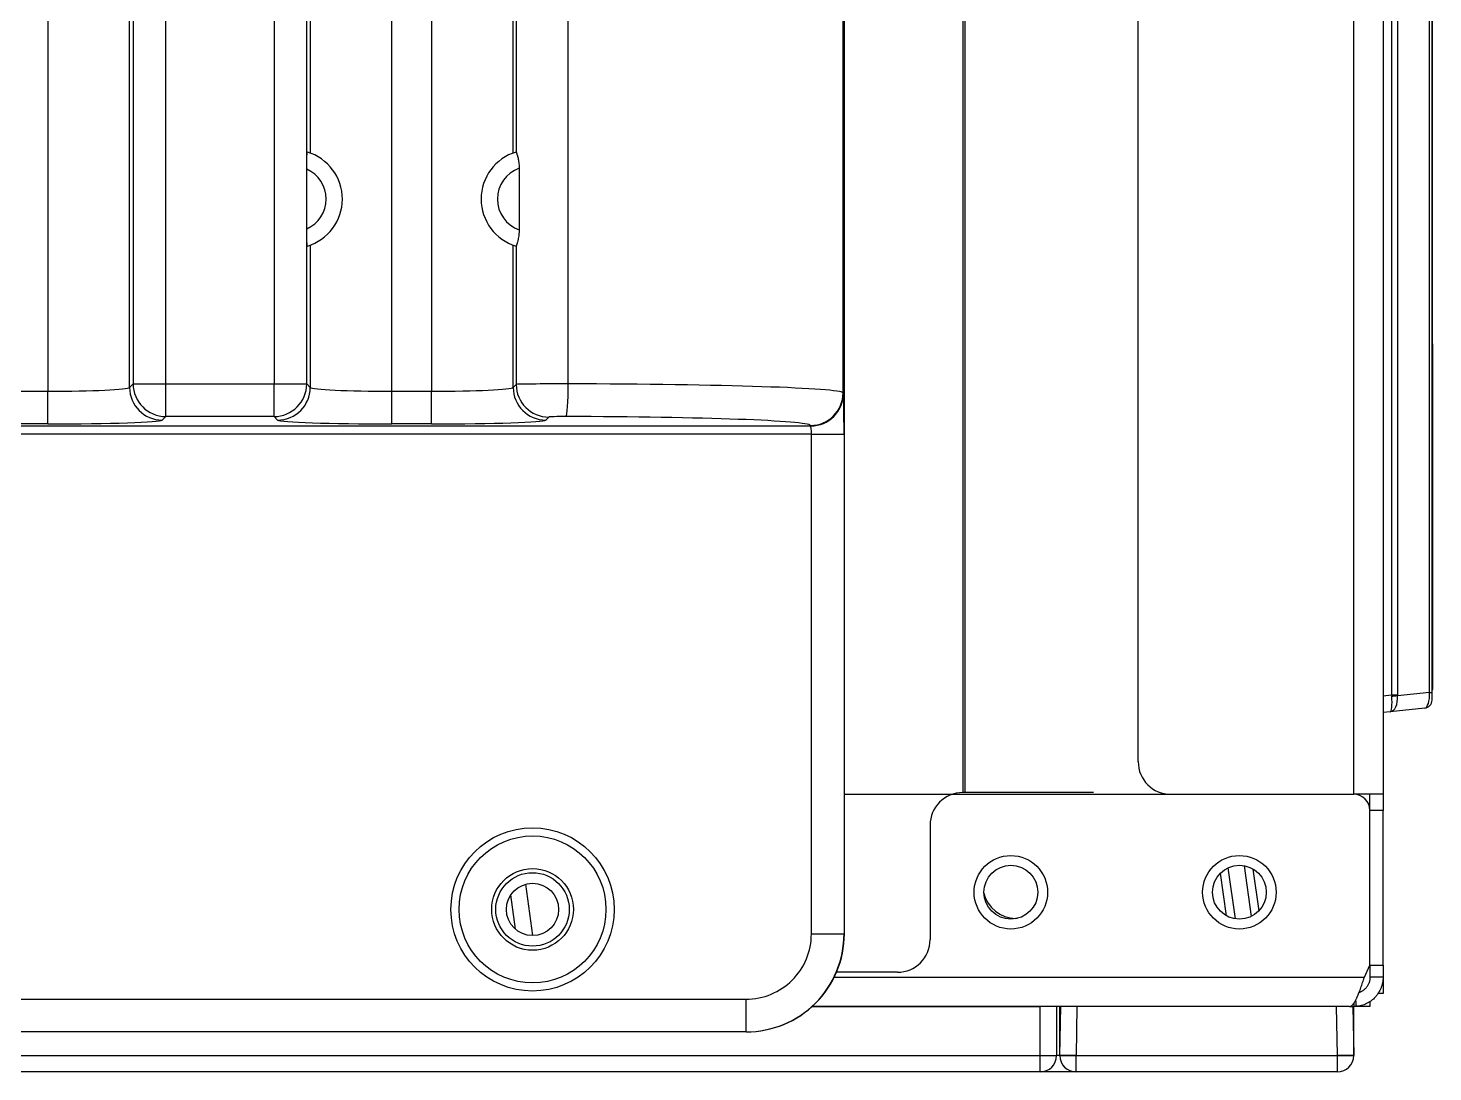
# Model space of a CAD drawing. Header units: millimetres. Extents: x -36 to 4467, y 2 to 3322.
# Drawn here: x 486.6 to 572.6, y 1399.9 to 1463.8 of the extents above; entities that cross this region are included whole.
import ezdxf

# ---------------------------------------------------------------- set-up
doc = ezdxf.new("R2010")
doc.units = ezdxf.units.MM

msp = doc.modelspace()

# ---------------------------------------------------------------- linework, layer by layer
for p, q in [((569.573, 1915.405), (569.573, 1416.905)), ((567.773, 1416.905), (567.773, 1914.581)), ((543.823, 1910.005), (543.823, 1417.005)), ((543.979, 1417.005), (543.979, 1910.005)), ((554.573, 1418.905), (554.573, 1901.405)), ((570.097, 1534.446), (570.097, 1422.971)), ((570.46, 1534.452), (570.46, 1422.973)), ((487.79, 1529.233), (487.79, 1441.583)), ((508.855, 1441.583), (508.855, 1529.233)), ((511.29, 1529.233), (511.29, 1441.583)), ((536.497, 1441.488), (536.497, 1529.28)), ((536.573, 1408.355), (536.573, 1529.356)), ((495.004, 1442.037), (495.004, 1529.006)), ((501.641, 1529.006), (501.641, 1442.037)), ((503.64, 1442.037), (503.64, 1529.006)), ((519.662, 1442.036), (519.662, 1529.007)), ((572.426, 1423.142), (572.426, 1519.977)), ((572.627, 1423.314), (572.573, 1520.001)), ((572.573, 1423.142), (572.573, 1519.977)), ((503.858, 1514.54), (503.858, 1456.171)), ((516.287, 1456.171), (516.287, 1514.54)), ((516.47, 1514.482), (516.47, 1456.229)), ((493.005, 1470.826), (493.005, 1442.037)), ((492.787, 1441.819), (492.787, 1469.408)), ((503.642, 1451.531), (503.642, 1455.18)), ((516.651, 1455.239), (516.651, 1451.471)), ((503.858, 1450.54), (503.858, 1441.819)), ((516.287, 1441.819), (516.287, 1450.54)), ((516.47, 1450.482), (516.47, 1442.002)), ((471.051, 1441.583), (487.79, 1441.583)), ((487.79, 1439.584), (487.79, 1441.583)), ((492.787, 1441.819), (493.005, 1442.037)), ((493.005, 1442.037), (495.004, 1442.037)), ((495.004, 1442.037), (501.641, 1442.037)), ((495.004, 1440.038), (495.004, 1442.037)), ((501.641, 1440.038), (501.641, 1442.037)), ((501.641, 1442.037), (503.64, 1442.037)), ((503.64, 1442.037), (503.858, 1441.819)), ((508.855, 1441.583), (511.29, 1441.583)), ((508.855, 1439.584), (508.855, 1441.583)), ((511.29, 1439.584), (511.29, 1441.583)), ((516.287, 1441.819), (516.47, 1442.002)), ((536.497, 1441.488), (536.512, 1441.458)), ((495.004, 1440.038), (494.786, 1439.82)), ((501.641, 1440.038), (495.004, 1440.038)), ((501.859, 1439.82), (501.641, 1440.038)), ((518.469, 1440.003), (518.286, 1439.82)), ((449.952, 1439.459), (534.513, 1439.459)), ((534.555, 1438.959), (449.994, 1438.959)), ((487.79, 1439.584), (471.051, 1439.584)), ((511.29, 1439.584), (508.855, 1439.584)), ((534.513, 1439.459), (534.498, 1439.489)), ((534.555, 1408.355), (534.555, 1438.959)), ((534.555, 1438.959), (536.554, 1438.959)), ((536.554, 1438.959), (536.554, 1408.355)), ((572.569, 1423.371), (572.627, 1423.314)), ((570.097, 1422.973), (569.573, 1422.918)), ((572.426, 1423.142), (570.461, 1422.935)), ((572.426, 1423.142), (572.573, 1423.142)), ((572.573, 1423.314), (572.627, 1423.314)), ((572.573, 1422.676), (572.573, 1423.142)), ((570.007, 1421.956), (569.573, 1421.91)), ((572.125, 1422.179), (570.007, 1421.956)), ((536.572, 1416.905), (567.771, 1416.905)), ((543.979, 1417.005), (543.823, 1417.005)), ((551.838, 1417.005), (543.979, 1417.005)), ((556.573, 1416.905), (567.773, 1416.905)), ((569.573, 1416.905), (567.773, 1416.905)), ((568.773, 1415.905), (568.773, 1416.905)), ((569.573, 1416.905), (569.573, 1415.905)), ((568.771, 1406.433), (568.771, 1415.905)), ((568.773, 1406.433), (568.773, 1415.905)), ((569.573, 1415.905), (568.773, 1415.905)), ((569.573, 1406.433), (569.573, 1415.905)), ((541.823, 1415.005), (541.823, 1408.005)), ((560.533, 1409.273), (560.092, 1412.408)), ((561.06, 1412.53), (561.497, 1409.423)), ((561.977, 1409.777), (561.619, 1412.322)), ((517.035, 1411.394), (517.476, 1408.256)), ((559.977, 1409.46), (559.61, 1412.076)), ((516.437, 1408.636), (516.141, 1410.742)), ((547.176, 1409.305), (547.073, 1409.305)), ((534.555, 1408.355), (536.554, 1408.355)), ((536.554, 1408.355), (536.573, 1408.355)), ((568.431, 1405.705), (568.771, 1406.433)), ((568.773, 1406.705), (568.771, 1406.705)), ((568.773, 1406.433), (569.573, 1406.433)), ((568.773, 1406.433), (568.773, 1405.705)), ((569.573, 1406.433), (569.573, 1405.705)), ((535.949, 1405.705), (568.431, 1405.705)), ((539.823, 1406.005), (536.092, 1406.005)), ((569.573, 1405.686), (569.573, 1404.705)), ((569.573, 1404.705), (569.24, 1404.705)), ((451.528, 1404.355), (530.554, 1404.355)), ((530.554, 1402.355), (530.554, 1404.355)), ((567.523, 1403.905), (534.59, 1403.905)), ((534.596, 1403.905), (548.573, 1403.905)), ((548.573, 1400.905), (548.573, 1403.905)), ((549.573, 1403.905), (549.573, 1400.905)), ((549.773, 1400.905), (549.825, 1403.905)), ((549.773, 1400.905), (549.773, 1403.905)), ((550.825, 1403.905), (550.772, 1400.905)), ((566.773, 1400.905), (566.72, 1403.905)), ((567.523, 1403.905), (567.546, 1403.912)), ((567.523, 1403.905), (567.773, 1403.905)), ((567.72, 1403.905), (567.773, 1400.905)), ((567.773, 1404.102), (567.773, 1403.905)), ((568.773, 1403.905), (567.773, 1403.905)), ((567.773, 1400.905), (567.773, 1403.905)), ((568.773, 1404.235), (568.773, 1403.905)), ((530.554, 1402.355), (456.192, 1402.355)), ((530.572, 1402.355), (530.554, 1402.355)), ((353.168, 1400.905), (548.573, 1400.905)), ((548.573, 1399.905), (548.573, 1400.905)), ((548.573, 1400.905), (549.573, 1400.905)), ((549.773, 1400.905), (549.573, 1400.905)), ((549.773, 1400.905), (550.772, 1400.905)), ((550.772, 1400.905), (550.773, 1400.905)), ((550.773, 1399.905), (550.773, 1400.905)), ((550.773, 1400.905), (566.773, 1400.905)), ((566.773, 1400.905), (567.773, 1400.905)), ((566.773, 1400.905), (566.773, 1400.905)), ((566.773, 1399.905), (566.773, 1400.905)), ((548.573, 1399.905), (353.168, 1399.905)), ((550.773, 1399.905), (548.573, 1399.905)), ((566.773, 1399.905), (550.773, 1399.905))]:
    msp.add_line(p, q)
for centre, radius in [((517.473, 1409.855), 5), ((517.473, 1409.855), 4.5), ((546.773, 1410.905), 2.25), ((560.773, 1410.905), 2.25), ((517.473, 1409.855), 2.5), ((546.773, 1410.905), 1.65), ((560.773, 1410.905), 1.65), ((517.473, 1409.855), 2.25), ((517.473, 1409.855), 1.6)]:
    msp.add_circle(centre, radius)
for centre, radius, start, end in [((502.823, 1453.355), 3, 286.5541, 73.4459), ((517.323, 1453.355), 3, 106.5541, 253.4459), ((502.823, 1453.355), 2, 294.19986, 65.80014), ((517.323, 1453.355), 2, 109.60877, 250.39123), ((572.073, 1422.676), 0.5, 276, 0), ((556.573, 1418.905), 2, 180, 270), ((543.823, 1415.005), 2, 90, 180), ((567.771, 1415.905), 1, 0, 90), ((547.073, 1411.305), 2, 192.92629, 270), ((539.823, 1408.005), 2, 270, 0), ((548.573, 1400.905), 1, 270, 0), ((550.773, 1400.905), 1, 180, 270), ((566.773, 1400.905), 1, 270, 0)]:
    msp.add_arc(centre, radius, start, end)
for centre, major_axis, ratio, start_param, end_param in [((487.79, 1441.827), (-5, 0), 0.048889, 1.570796, 3.106686), ((494.786, 1441.819), (1.414, -1.414), 0.998783, 3.9276, 5.497178), ((495.004, 1442.037), (1.414, -1.414), 0.998783, 3.9276, 5.497178), ((501.641, 1442.037), (-1.414, -1.414), 0.998783, 0.786007, 2.355586), ((501.859, 1441.819), (-1.414, -1.414), 0.998783, 0.786007, 2.355586), ((508.855, 1441.827), (-5, 0), 0.048889, 0.034907, 1.570796), ((511.29, 1441.827), (-5, 0), 0.048889, 1.570796, 3.106686), ((518.286, 1441.819), (1.414, -1.414), 0.998783, 3.9276, 5.497178), ((519.469, 1442.001), (-3, 0), 0.01164, 4.647775, 6.248279), ((518.469, 1442.002), (1.414, -1.414), 0.998783, 3.9276, 5.497178), ((519.533, 1442.036), (-0.005, -2), 0.064569, 0.03498, 1.570942), ((518.5, 1441.478), (-18, 0), 0.031041, 3.159046, 4.647775), ((534.498, 1441.488), (-1.789, -0.894), 0.999239, 1.107575, 2.677762), ((534.513, 1441.458), (-1.789, -0.894), 0.999239, 1.107575, 2.677762), ((536.511, 1438.959), (0, 2.5), 0.017455, 4.712389, 6.248279), ((487.79, 1439.828), (-7, 0), 0.034921, 1.570796, 3.106686), ((508.855, 1439.828), (-7, 0), 0.034921, 0.034907, 1.570796), ((511.29, 1439.828), (-7, 0), 0.034921, 1.570796, 3.106686), ((519.469, 1440.002), (-1, 0), 0.034921, 4.647775, 6.248279), ((518.5, 1439.479), (-16, 0), 0.034921, 3.159046, 4.647775), ((534.511, 1438.959), (0, 0.5), 0.087275, 4.712389, 6.248279), ((569.903, 1422.951), (-0.105, 0.995), 0.55527, 3.141593, 4.64187), ((569.903, 1422.951), (-0.105, 0.995), 0.194011, 3.141593, 4.649482), ((570.46, 1422.958), (0, 0.0162), 0.707107, 0.066226, 3.185324), ((572.073, 1423.179), (-0.045, 1.001), 0.351473, 3.162673, 4.659489), ((530.554, 1408.355), (-6, 0), 0.999949, 1.570796, 3.141593), ((530.554, 1408.355), (-4.001, 0), 0.999848, 1.570796, 3.141593), ((530.572, 1408.355), (-6.001, 0), 0.999848, 1.570796, 3.141593), ((550.773, 1400.897), (-1, 0.009), 0.008726, 4.712617, 6.283109), ((566.773, 1400.897), (1, 0.009), 0.008726, 0.000076, 1.570568)]:
    msp.add_ellipse(centre, major_axis=major_axis, ratio=ratio, start_param=start_param, end_param=end_param)
for points, knots in [([(503.642, 1455.18), (503.642, 1455.248), (503.643, 1455.315), (503.643, 1455.414), (503.643, 1455.446), (503.644, 1455.495), (503.644, 1455.511), (503.644, 1455.544), (503.645, 1455.56), (503.646, 1455.639), (503.647, 1455.699), (503.649, 1455.785), (503.649, 1455.813), (503.651, 1455.867), (503.651, 1455.893), (503.654, 1455.967), (503.655, 1456.012), (503.658, 1456.07), (503.659, 1456.088), (503.661, 1456.122), (503.662, 1456.137), (503.666, 1456.178), (503.668, 1456.198), (503.671, 1456.215), (503.671, 1456.218), (503.673, 1456.223), (503.673, 1456.225), (503.675, 1456.23), (503.676, 1456.231), (503.677, 1456.231)], [0, 0, 0, 0, 0.125, 0.125, 0.1875, 0.1875, 0.21875, 0.21875, 0.25, 0.25, 0.375, 0.375, 0.4375, 0.4375, 0.5, 0.5, 0.625, 0.625, 0.6875, 0.6875, 0.75, 0.75, 0.875, 0.875, 0.90625, 0.90625, 0.9375, 0.9375, 1, 1, 1, 1]), ([(516.47, 1456.229), (516.473, 1456.225), (516.477, 1456.215), (516.486, 1456.192), (516.489, 1456.183), (516.496, 1456.163), (516.501, 1456.151), (516.514, 1456.112), (516.524, 1456.081), (516.54, 1456.027), (516.546, 1456.008), (516.554, 1455.977), (516.557, 1455.967), (516.563, 1455.945), (516.566, 1455.934), (516.58, 1455.878), (516.591, 1455.829), (516.604, 1455.763), (516.606, 1455.75), (516.611, 1455.723), (516.613, 1455.709), (516.62, 1455.667), (516.624, 1455.638), (516.635, 1455.551), (516.641, 1455.491), (516.646, 1455.413), (516.647, 1455.397), (516.649, 1455.366), (516.651, 1455.319), (516.651, 1455.271), (516.651, 1455.239)], [0, 0, 0, 0, 0.125, 0.125, 0.1875, 0.1875, 0.25, 0.25, 0.375, 0.375, 0.4375, 0.4375, 0.46875, 0.46875, 0.5, 0.5, 0.625, 0.625, 0.65625, 0.65625, 0.6875, 0.6875, 0.75, 0.75, 0.875, 0.875, 0.90625, 0.90625, 0.9375, 1, 1, 1, 1]), ([(503.677, 1450.48), (503.675, 1450.479), (503.673, 1450.485), (503.669, 1450.505), (503.668, 1450.514), (503.666, 1450.529), (503.666, 1450.535), (503.665, 1450.547), (503.664, 1450.553), (503.661, 1450.587), (503.659, 1450.62), (503.657, 1450.669), (503.657, 1450.679), (503.656, 1450.7), (503.654, 1450.732), (503.652, 1450.791), (503.651, 1450.843), (503.65, 1450.883), (503.649, 1450.897), (503.649, 1450.925), (503.648, 1450.939), (503.647, 1451.011), (503.646, 1451.071), (503.644, 1451.166), (503.644, 1451.198), (503.643, 1451.264), (503.643, 1451.297), (503.643, 1451.396), (503.642, 1451.463), (503.642, 1451.531)], [0, 0, 0, 0, 0.125, 0.125, 0.1875, 0.1875, 0.21875, 0.21875, 0.25, 0.25, 0.375, 0.375, 0.40625, 0.40625, 0.4375, 0.5, 0.5625, 0.5625, 0.59375, 0.59375, 0.625, 0.625, 0.75, 0.75, 0.8125, 0.8125, 0.875, 0.875, 1, 1, 1, 1]), ([(516.651, 1451.471), (516.651, 1451.408), (516.649, 1451.345), (516.644, 1451.253), (516.641, 1451.222), (516.635, 1451.162), (516.632, 1451.132), (516.62, 1451.044), (516.611, 1450.988), (516.596, 1450.91), (516.591, 1450.884), (516.58, 1450.835), (516.574, 1450.811), (516.557, 1450.744), (516.546, 1450.703), (516.53, 1450.649), (516.525, 1450.632), (516.514, 1450.601), (516.505, 1450.572), (516.497, 1450.549), (516.489, 1450.528), (516.486, 1450.519), (516.477, 1450.496), (516.473, 1450.486), (516.47, 1450.482)], [0, 0, 0, 0, 0.125, 0.125, 0.1875, 0.1875, 0.25, 0.25, 0.375, 0.375, 0.4375, 0.4375, 0.5, 0.5, 0.625, 0.625, 0.6875, 0.6875, 0.75, 0.8125, 0.8125, 0.875, 0.875, 1, 1, 1, 1]), ([(570.46, 1422.973), (570.457, 1422.973), (570.452, 1422.973), (570.443, 1422.973), (570.435, 1422.973), (570.427, 1422.973), (570.419, 1422.973), (570.411, 1422.973), (570.403, 1422.973), (570.395, 1422.973), (570.387, 1422.973), (570.379, 1422.973), (570.372, 1422.973), (570.364, 1422.973), (570.357, 1422.973), (570.35, 1422.973), (570.343, 1422.973), (570.336, 1422.973), (570.329, 1422.973), (570.323, 1422.973), (570.317, 1422.973), (570.311, 1422.973), (570.305, 1422.973), (570.299, 1422.973), (570.283, 1422.973), (570.257, 1422.973), (570.225, 1422.973), (570.199, 1422.973), (570.178, 1422.973), (570.162, 1422.973), (570.148, 1422.973), (570.137, 1422.973), (570.128, 1422.973), (570.12, 1422.973), (570.112, 1422.973), (570.105, 1422.973), (570.1, 1422.973), (570.097, 1422.973)], [0, 0, 0, 0, 0.02877, 0.056901, 0.084393, 0.111246, 0.13746, 0.163035, 0.187971, 0.212268, 0.235927, 0.258946, 0.281326, 0.303066, 0.324168, 0.344631, 0.364455, 0.383639, 0.402185, 0.420091, 0.437359, 0.453987, 0.469977, 0.485328, 0.500039, 0.602548, 0.685866, 0.749984, 0.801264, 0.842932, 0.874979, 0.902895, 0.924981, 0.94541, 0.962484, 0.98111, 1, 1, 1, 1]), ([(570.097, 1422.968), (570.1, 1422.968), (570.103, 1422.967), (570.107, 1422.964), (570.109, 1422.962), (570.114, 1422.955), (570.115, 1422.95), (570.116, 1422.939), (570.115, 1422.934), (570.112, 1422.926), (570.11, 1422.924), (570.106, 1422.921), (570.103, 1422.92), (570.101, 1422.919)], [0, 0, 0, 0, 0.125, 0.125, 0.25, 0.25, 0.5, 0.5, 0.75, 0.75, 0.875, 0.875, 1, 1, 1, 1]), ([(570.461, 1422.935), (570.438, 1422.932), (570.412, 1422.928), (570.357, 1422.921), (570.328, 1422.918), (570.266, 1422.911), (570.234, 1422.908), (570.169, 1422.903), (570.136, 1422.9), (570.103, 1422.897)], [0, 0, 0, 0, 0.25, 0.25, 0.5, 0.5, 0.75, 0.75, 1, 1, 1, 1]), ([(567.546, 1403.912), (567.583, 1403.921), (567.62, 1403.94), (567.675, 1403.985), (567.693, 1404.002), (567.721, 1404.031), (567.73, 1404.042), (567.749, 1404.064), (567.758, 1404.076), (567.804, 1404.138), (567.841, 1404.196), (567.896, 1404.295), (567.915, 1404.331), (567.942, 1404.387), (567.951, 1404.406), (567.97, 1404.445), (567.979, 1404.466), (568.026, 1404.569), (568.062, 1404.657), (568.117, 1404.799), (568.136, 1404.847), (568.163, 1404.922), (568.173, 1404.947), (568.191, 1404.999), (568.201, 1405.025), (568.247, 1405.155), (568.283, 1405.262), (568.339, 1405.426), (568.357, 1405.481), (568.385, 1405.565), (568.394, 1405.593), (568.413, 1405.649), (568.422, 1405.677), (568.431, 1405.705)], [0, 0, 0, 0, 0.125, 0.125, 0.1875, 0.1875, 0.21875, 0.21875, 0.25, 0.25, 0.375, 0.375, 0.4375, 0.4375, 0.46875, 0.46875, 0.5, 0.5, 0.625, 0.625, 0.6875, 0.6875, 0.71875, 0.71875, 0.75, 0.75, 0.875, 0.875, 0.9375, 0.9375, 0.96875, 0.96875, 1, 1, 1, 1]), ([(569.573, 1405.705), (569.573, 1405.593), (569.562, 1405.482), (569.531, 1405.318), (569.518, 1405.264), (569.495, 1405.184), (569.487, 1405.157), (569.469, 1405.104), (569.46, 1405.077), (569.409, 1404.946), (569.359, 1404.847), (569.27, 1404.706), (569.239, 1404.66), (569.188, 1404.593), (569.171, 1404.571), (569.135, 1404.528), (569.116, 1404.507), (569.021, 1404.404), (568.938, 1404.33), (568.805, 1404.23), (568.759, 1404.199), (568.687, 1404.155), (568.663, 1404.141), (568.614, 1404.114), (568.589, 1404.101), (568.463, 1404.039), (568.359, 1404), (568.198, 1403.956), (568.144, 1403.943), (568.061, 1403.928), (568.033, 1403.924), (567.977, 1403.917), (567.949, 1403.914), (567.921, 1403.912)], [0, 0, 0, 0, 0.125, 0.125, 0.1875, 0.1875, 0.21875, 0.21875, 0.25, 0.25, 0.375, 0.375, 0.4375, 0.4375, 0.46875, 0.46875, 0.5, 0.5, 0.625, 0.625, 0.6875, 0.6875, 0.71875, 0.71875, 0.75, 0.75, 0.875, 0.875, 0.9375, 0.9375, 0.96875, 0.96875, 1, 1, 1, 1]), ([(568.773, 1405.705), (568.773, 1405.643), (568.767, 1405.581), (568.75, 1405.49), (568.742, 1405.46), (568.73, 1405.415), (568.725, 1405.4), (568.715, 1405.371), (568.71, 1405.356), (568.681, 1405.283), (568.653, 1405.228), (568.588, 1405.123), (568.551, 1405.074), (568.466, 1404.982), (568.42, 1404.941), (568.321, 1404.867), (568.268, 1404.835), (568.198, 1404.8), (568.184, 1404.794), (568.155, 1404.781), (568.134, 1404.773), (568.113, 1404.765), (568.106, 1404.763)], [0, 0, 0, 0, 0.151089, 0.151089, 0.226634, 0.226634, 0.264406, 0.264406, 0.302178, 0.302178, 0.453267, 0.453267, 0.604356, 0.604356, 0.755446, 0.755446, 0.906535, 0.906535, 0.944307, 0.944307, 0.982079, 1, 1, 1, 1]), ([(567.921, 1403.912), (567.897, 1403.91), (567.873, 1403.908), (567.823, 1403.906), (567.798, 1403.905), (567.773, 1403.905)], [0, 0, 0, 0, 0.5, 0.5, 1, 1, 1, 1])]:
    msp.add_open_spline(points, degree=3, knots=knots)
for points, degree in [([(516.468, 1456.231), (516.469, 1456.231), (516.469, 1456.231), (516.47, 1456.229)], 3), ([(516.47, 1450.482), (516.469, 1450.48), (516.469, 1450.479), (516.468, 1450.48)], 3), ([(569.573, 1405.705), (568.773, 1405.705)], 1), ([(567.889, 1404.304), (567.921, 1403.912)], 1)]:
    msp.add_open_spline(points, degree=degree)

doc.saveas('drawing.dxf')
